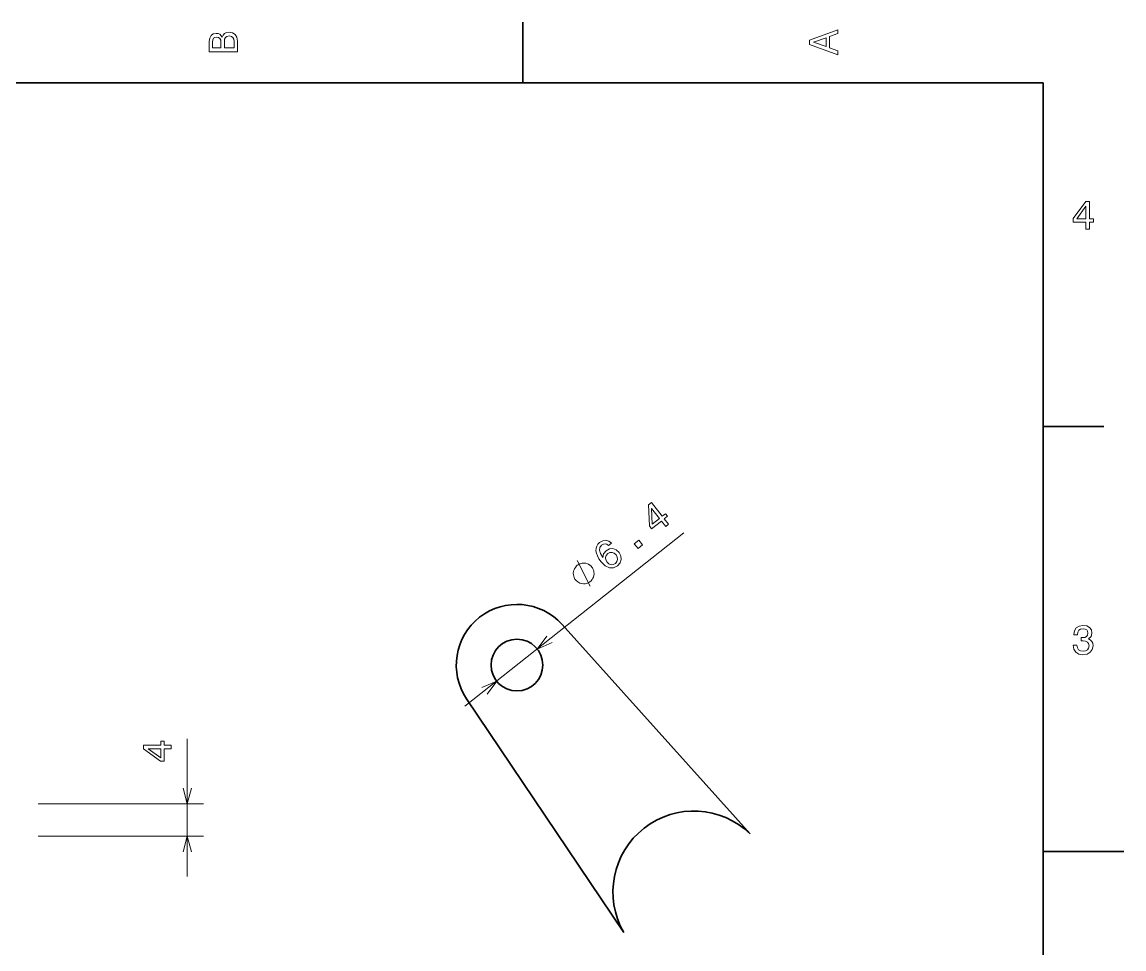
# Model space of a CAD drawing. Extents: x 0 to 297, y 0 to 210.
# Drawn here: x 160.8 to 297, y 93 to 207.5 of the extents above; entities that cross this region are included whole.
import ezdxf

# ---------------------------------------------------------------- set-up
doc = ezdxf.new("R2010")
doc.units = 0

msp = doc.modelspace()

# ---------------------------------------------------------------- linework, layer by layer
at = {"color": 7, "lineweight": 35, "ltscale": 0.1875}
for p, q in [((222.699997, 200), (222.699997, 207.5)), ((287, 157.5), (294.5, 157.5))]:
    msp.add_line(p, q, dxfattribs=at)
at = {"color": 7, "lineweight": 35}
for p, q in [((287, 200), (10, 200)), ((287, 10), (287, 200)), ((250.792725, 107.189423), (227.551758, 133.049362)), ((235.175537, 95.008232), (215.752808, 123.84639))]:
    msp.add_line(p, q, dxfattribs=at)
at = {"color": 7, "lineweight": 13}
for p, q in [((215.546387, 122.943756), (242.579468, 144.36235)), ((162.77771, 110.907379), (183.223267, 110.907379)), ((162.77771, 106.907379), (183.223267, 106.907379))]:
    msp.add_line(p, q, dxfattribs=at)
at = {"color": 7, "lineweight": 13, "ltscale": 0.425901}
msp.add_line((181.223267, 101.907379), (181.223267, 118.943405), dxfattribs=at)
at = {"color": 7, "lineweight": 35, "ltscale": 0.25}
msp.add_line((287, 105), (297, 105), dxfattribs=at)
at = {"color": 7, "lineweight": 13}
for points in [[(185.542007, 205.630417), (185.249496, 205.983429), (185.052811, 206.074219), (184.81073, 206.104477), (184.432495, 206.03891), (184.160156, 205.842224), (183.993729, 205.524506), (183.933212, 205.080704), (183.933212, 203.835022), (187.433212, 203.835022), (187.433212, 205.151306), (187.36261, 205.620331), (187.155838, 205.968307), (186.828018, 206.185165), (186.384216, 206.260818), (186.08667, 206.215424), (185.839554, 206.094391), (185.65799, 205.897705)], [(187.014618, 205.095825), (187.014618, 204.298996), (185.809296, 204.298996), (185.809296, 205.050446), (185.844589, 205.368164), (185.9505, 205.595108), (186.132065, 205.731277), (186.394302, 205.776657), (186.671692, 205.731277), (186.863327, 205.605194), (186.979324, 205.393372)], [(261.633209, 203.466858), (261.633209, 203.930847), (260.604401, 204.298996), (260.604401, 205.695969), (261.633209, 206.064133), (261.633209, 206.538193), (258.128174, 205.257217), (258.128174, 204.742798)], [(185.385666, 204.984879), (185.385666, 204.298996), (184.351807, 204.298996), (184.351807, 205.025223), (184.382065, 205.297562), (184.472839, 205.489197), (184.629181, 205.605194), (184.86116, 205.645538), (185.093155, 205.600143), (185.254532, 205.479111), (185.355408, 205.272339)], [(260.17572, 204.460388), (258.632477, 205), (260.17572, 205.539627)], [(292.277374, 181.916794), (292.731262, 181.916794), (292.731262, 182.784225), (293.23056, 182.784225), (293.23056, 183.187683), (292.731262, 183.187683), (292.731262, 185.341141), (292.272339, 185.341141), (290.739197, 183.228027), (290.739197, 182.784225), (292.277374, 182.784225)], [(291.162842, 183.187683), (292.277374, 184.756134), (292.277374, 183.187683)], [(240.365112, 145.1595), (240.720825, 145.441376), (240.182129, 146.121262), (240.573486, 146.43132), (240.322998, 146.747559), (239.931641, 146.4375), (238.59436, 148.125381), (238.234619, 147.840378), (238.345215, 145.232025), (238.62085, 144.884171), (239.826416, 145.839401)], [(238.702271, 145.46347), (238.601807, 147.384979), (239.575928, 146.155624)], [(233.651855, 143.102783), (233.322998, 143.363464), (232.961182, 143.46283), (232.573364, 143.40007), (232.184814, 143.175858), (231.973511, 142.963394), (231.831421, 142.728561), (231.75061, 142.465088), (231.738281, 142.17215), (231.79187, 141.860794), (231.914795, 141.527039), (232.106812, 141.170914), (232.369751, 140.80658), (232.877808, 140.29538), (233.394043, 140.041702), (233.900513, 140.044037), (234.393188, 140.299271), (234.720215, 140.674225), (234.865601, 141.091766), (234.823486, 141.534622), (234.596313, 141.959427), (234.231567, 142.281708), (233.821167, 142.426208), (233.396362, 142.385666), (232.998413, 142.173309), (232.685547, 141.796722), (232.583374, 141.349045), (232.298218, 141.830841), (232.177246, 142.243332), (232.223755, 142.582581), (232.442505, 142.858795), (232.665161, 142.98378), (232.881104, 143.019775), (233.0896, 142.959717), (233.288208, 142.814651)], [(236.946655, 142.451035), (237.492065, 142.883224), (237.025513, 143.472214), (236.47998, 143.040009)], [(234.216064, 141.651688), (234.369873, 141.368195), (234.409546, 141.090759), (234.331909, 140.823334), (234.141846, 140.608429), (233.877319, 140.463165), (233.602295, 140.444778), (233.33728, 140.543686), (233.104492, 140.764526), (232.949829, 141.040924), (232.91333, 141.314407), (233.001099, 141.577057), (233.211792, 141.814728), (233.459717, 141.940369), (233.720459, 141.960403), (233.978394, 141.862305)], [(231.230713, 140.154953), (231.158325, 140.246384), (230.967651, 140.393051), (230.813232, 140.493988), (230.695068, 140.54921), (230.494995, 140.613922), (230.249146, 140.64241), (230.039551, 140.625168), (229.911865, 140.59845), (229.738525, 140.535492), (229.519409, 140.43631), (229.427856, 140.363861), (229.336426, 140.291412), (229.189819, 140.100784), (229.088867, 139.946381), (229.033691, 139.828217), (228.968994, 139.628082), (228.94043, 139.382248), (228.957642, 139.172638), (228.984375, 139.044968), (229.047363, 138.871567), (229.146484, 138.652451), (229.218994, 138.56102), (229.291504, 138.469574), (229.482056, 138.322906), (229.636475, 138.22197), (229.754639, 138.166748), (229.954712, 138.102036), (230.200562, 138.073547), (230.410278, 138.09079), (230.537842, 138.117508), (230.711304, 138.180466), (230.93042, 138.279648), (231.021851, 138.352097), (231.113281, 138.424561), (231.259888, 138.615173), (231.36084, 138.769577), (231.416138, 138.887756), (231.480835, 139.087875), (231.509277, 139.33371), (231.492065, 139.543335), (231.465332, 139.671005), (231.402344, 139.844391), (231.303223, 140.063507)], [(290.729126, 130.51622), (290.729126, 130.480911), (290.809814, 129.996765), (291.046844, 129.633652), (291.420044, 129.401657), (291.914276, 129.315933), (292.438782, 129.401657), (292.832153, 129.623566), (293.08429, 129.976593), (293.175079, 130.430481), (293.134735, 130.728027), (293.023773, 130.970108), (292.842224, 131.156708), (292.600159, 131.292877), (292.927948, 131.565216), (293.043945, 131.998932), (292.968292, 132.392303), (292.751434, 132.68985), (292.398407, 132.87645), (291.914276, 132.942017), (291.460388, 132.861313), (291.112396, 132.63942), (290.885468, 132.286392), (290.809814, 131.817368), (290.809814, 131.782074), (291.258636, 131.782074), (291.299011, 132.104828), (291.430115, 132.336823), (291.641937, 132.478027), (291.939484, 132.528473), (292.201721, 132.488113), (292.393372, 132.382217), (292.509369, 132.210739), (292.554749, 131.97876), (292.509369, 131.731628), (292.388336, 131.565216), (292.176514, 131.46434), (291.889069, 131.434082), (291.692383, 131.439133), (291.692383, 131.04071), (291.939484, 131.050797), (292.257202, 131.005417), (292.494232, 130.884369), (292.635468, 130.687683), (292.685883, 130.430481), (292.630402, 130.13797), (292.484161, 129.921112), (292.252167, 129.784943), (291.944519, 129.739563), (291.626801, 129.789993), (291.394806, 129.941284), (291.248566, 130.183365), (291.193085, 130.51622)], [(179.223267, 117.702766), (179.223267, 118.156662), (178.355835, 118.156662), (178.355835, 118.655937), (177.952393, 118.655937), (177.952393, 118.156662), (175.79895, 118.156662), (175.79895, 117.697723), (177.911987, 116.164581), (178.355835, 116.164581), (178.355835, 117.702766)], [(177.952393, 116.588211), (176.383911, 117.702766), (177.952393, 117.702766)]]:
    msp.add_lwpolyline(points, close=True, dxfattribs=at)
for points in [[(231.037354, 137.768967), (229.412476, 140.946991)], [(225.674438, 131.628723), (224.481689, 130.023285), (226.317383, 130.817261)], [(218.272583, 124.44339), (219.465332, 126.048813), (217.629761, 125.254837)], [(180.705688, 112.839233), (181.223267, 110.907379), (181.740845, 112.839233)], [(181.740845, 104.975525), (181.223267, 106.907379), (180.705688, 104.975525)]]:
    msp.add_lwpolyline(points, dxfattribs=at)
at = {"color": 7, "lineweight": 35}
msp.add_circle((221.973511, 128.036057), 3.2, dxfattribs=at)
for centre, radius, start, end in [((221.973511, 128.036057), 7.5, 41.946859, 213.960542), ((243.838623, 100.003296), 10, 45.94002, 209.967382)]:
    msp.add_arc(centre, radius, start, end, dxfattribs=at)

doc.saveas('drawing.dxf')
